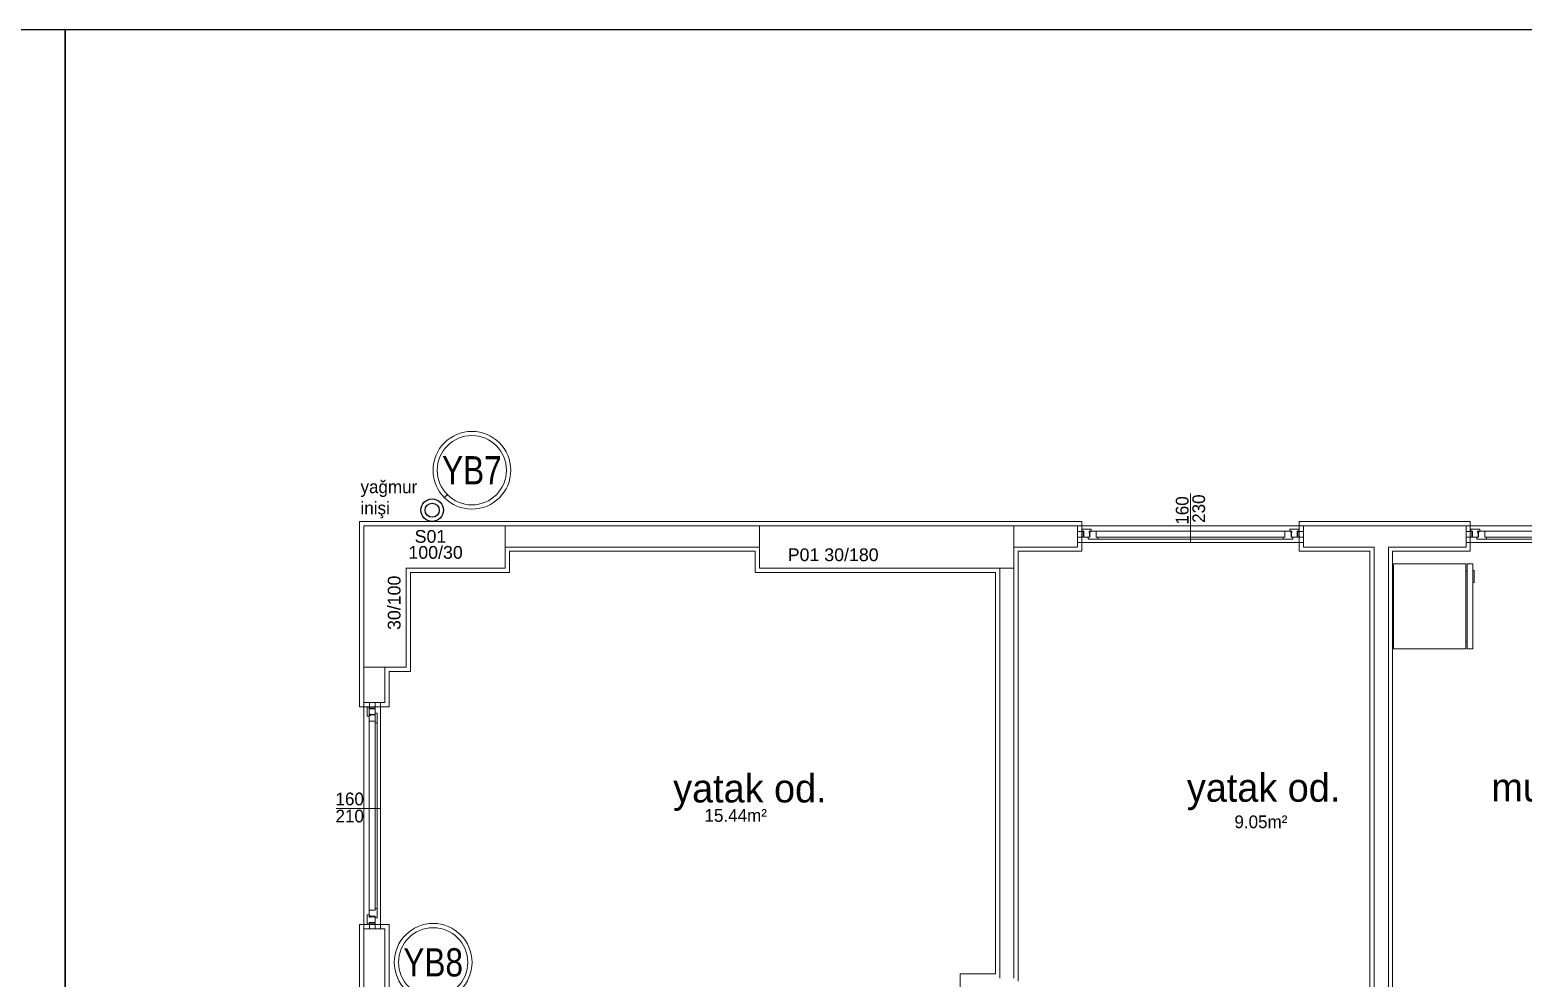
# Model space of a CAD drawing. Header units: centimetres. Extents: x 247352 to 270197, y -444050 to -441150.
# Drawn here: x 254553 to 255610, y -441821 to -441150 of the extents above; entities that cross this region are included whole.
import ezdxf
from ezdxf.enums import TextEntityAlignment as Align

# ---------------------------------------------------------------- set-up
doc = ezdxf.new("R2010")
doc.units = ezdxf.units.CM
for name, color, linetype, lineweight in [('ROTAS-MIMARI', 8, 'Continuous', 13), ('ROTAS-MIMARI-YAZI', 8, 'Continuous', 13), ('ROTAS-SIHHI-YAGMUR-NO', 3, 'Continuous', 18)]:
    doc.layers.add(name, color=color, linetype=linetype, lineweight=lineweight)
for name, color, linetype in [('ROTAS-PAFTA', 144, 'Continuous'), ('ROTAS-SEMBOL-KILAVUZ', 9, 'Continuous'), ('ROTAS-SIHHI-SEMBOL', 5, 'Continuous')]:
    doc.layers.add(name, color=color, linetype=linetype)
doc.styles.add('arial_1_18', font='arial.ttf', dxfattribs={"height": 0.2})
doc.styles.add('ROTAS-YAZI', font='arial.ttf')
pattern_1 = [(45, (11656977.4, -21881944.5), (-441.941738, 441.941738), []), (45, (11657419.35, -21881944.5), (-441.941738, 441.941738), [781.25, -156.25, 0, -156.25])]

# ---------------------------------------------------------------- blocks, each defined once
blk = doc.blocks.new('ROTAS-S2-KOLON-YAGMUR')
at = {"color": 3}
for radius in [8, 5]:
    blk.add_circle((0, 0), radius, dxfattribs=at)
blk = doc.blocks.new('ROTAS-S2-KOLON-NO-YAGMUR')
at = {"color": 1}
for radius in [27.5, 24.5]:
    blk.add_circle((0, 0), radius, dxfattribs=at)
at = {"color": 3, "style": 'ROTAS-YAZI', "width": 0.8}
blk.add_attdef('NO', text='', height=20, dxfattribs=at).set_placement((0, 0), align=Align.MIDDLE_CENTER)

msp = doc.modelspace()

# ---------------------------------------------------------------- hatches: boundary and pattern name
at = {"layer": 'ROTAS-MIMARI', "ltscale": 0.03}
h = msp.add_hatch(dxfattribs=at)
h.set_pattern_fill('ANSI35', color=256, scale=50, style=0)
h.set_pattern_definition(pattern_1)
h.paths.add_polyline_path([(254889.4, -441500.8), (254789.4, -441500.8), (254789.4, -441600.8), (254819.4, -441600.8), (254819.4, -441530.8), (254889.4, -441530.8)])
h.paths.add_polyline_path([(254817.9, -441576.8), (254817.9, -441533.7), (254803.9, -441533.7), (254803.9, -441576.8)], flags=24)
h.paths.add_polyline_path([(254818.6, -441526.6), (254861.7, -441526.6), (254861.7, -441512.6), (254818.6, -441512.6)], flags=24)
h.paths.add_polyline_path([(254823, -441515.3), (254850.1, -441515.3), (254850.1, -441501.4), (254823, -441501.4)], flags=24)
h = msp.add_hatch(dxfattribs=at)
h.set_pattern_fill('ANSI35', color=256, scale=50, style=0)
h.set_pattern_definition(pattern_1)
h.paths.add_polyline_path([(255249.4, -441500.8), (255069.4, -441500.8), (255069.4, -441530.8), (255249.4, -441530.8)])
h.paths.add_polyline_path([(255087.1, -441528.3), (255156.1, -441528.3), (255156.1, -441514.3), (255087.1, -441514.3)], flags=24)

# ---------------------------------------------------------------- linework, layer by layer
for p, q in [((255374.4, -441477.9), (255374.4, -441512.6)), ((254889.4, -441497.8), (254786.4, -441497.8)), ((254786.4, -441497.8), (254786.4, -441600.8)), ((255069.4, -441497.8), (254889.4, -441497.8)), ((254889.4, -441500.8), (255069.4, -441500.8)), ((255249.4, -441497.8), (255069.4, -441497.8)), ((255297.2, -441497.8), (255249.4, -441497.8)), ((255249.4, -441500.8), (255294.2, -441500.8)), ((255294.4, -441515.8), (255294.4, -441500.8)), ((255294.4, -441515.8), (255294.4, -441500.8)), ((255294.4, -441500.8), (255454.4, -441500.8)), ((255297.4, -441518.8), (255297.4, -441497.8)), ((255297.7, -441503.2), (255297.7, -441504.6)), ((255304.1, -441503.2), (255297.7, -441503.2)), ((255304.1, -441503.2), (255304.1, -441504.6)), ((255444.7, -441503.2), (255444.7, -441504.6)), ((255444.7, -441503.2), (255451.1, -441503.2)), ((255451.1, -441503.2), (255451.1, -441504.6)), ((255572.4, -441497.8), (255451.4, -441497.8)), ((255451.4, -441497.8), (255451.4, -441518.8)), ((255454.4, -441500.8), (255569.4, -441500.8)), ((255454.4, -441515.8), (255454.4, -441500.8)), ((255569.4, -441515.8), (255569.4, -441500.8)), ((255569.4, -441515.8), (255569.4, -441500.8)), ((255569.4, -441500.8), (255729.4, -441500.8)), ((255572.4, -441518.8), (255572.4, -441497.8)), ((255572.7, -441503.2), (255572.7, -441504.6)), ((255579.1, -441503.2), (255572.7, -441503.2)), ((255579.1, -441503.2), (255579.1, -441504.6)), ((255298.4, -441504.8), (255294.4, -441504.8)), ((255294.4, -441508.8), (255298.4, -441508.8)), ((255294.4, -441512.6), (255454.4, -441512.6)), ((255298.9, -441504.6), (255297.7, -441504.6)), ((255298.4, -441508.8), (255298.4, -441504.8)), ((255298.9, -441504.6), (255298.9, -441508.8)), ((255302.9, -441508.8), (255298.9, -441508.8)), ((255302, -441508.8), (255303.2, -441508.8)), ((255302, -441508.8), (255302, -441510.2)), ((255308.8, -441510.2), (255302, -441510.2)), ((255302.6, -441504.6), (255302.6, -441505.6)), ((255304.1, -441504.6), (255302.6, -441504.6)), ((255302.9, -441505.6), (255302.6, -441505.6)), ((255302.9, -441505.6), (255302.9, -441508.8)), ((255303.2, -441504.6), (255307.6, -441504.6)), ((255303.2, -441504.6), (255303.2, -441505.1)), ((255303.5, -441505.1), (255303.2, -441505.1)), ((255303.5, -441505.6), (255303.2, -441505.6)), ((255303.2, -441505.6), (255303.2, -441508.8)), ((255303.5, -441505.1), (255303.5, -441505.6)), ((255441.2, -441504.6), (255307.6, -441504.6)), ((255307.6, -441504.6), (255307.6, -441508.8)), ((255308.8, -441508.8), (255307.6, -441508.8)), ((255440, -441508.8), (255308.8, -441508.8)), ((255308.8, -441508.8), (255308.8, -441510.2)), ((255308.8, -441510.2), (255440, -441510.2)), ((255440, -441508.8), (255440, -441510.2)), ((255440, -441508.8), (255441.2, -441508.8)), ((255440, -441510.2), (255446.8, -441510.2)), ((255445.6, -441504.6), (255441.2, -441504.6)), ((255441.2, -441504.6), (255441.2, -441508.8)), ((255444.7, -441504.6), (255446.2, -441504.6)), ((255445.3, -441505.1), (255445.6, -441505.1)), ((255445.3, -441505.1), (255445.3, -441505.6)), ((255445.3, -441505.6), (255445.6, -441505.6)), ((255445.6, -441504.6), (255445.6, -441505.1)), ((255445.6, -441505.6), (255445.6, -441508.8)), ((255446.8, -441508.8), (255445.6, -441508.8)), ((255445.9, -441505.6), (255445.9, -441508.8)), ((255445.9, -441505.6), (255446.2, -441505.6)), ((255445.9, -441508.8), (255449.9, -441508.8)), ((255446.2, -441504.6), (255446.2, -441505.6)), ((255446.8, -441508.8), (255446.8, -441510.2)), ((255449.9, -441504.6), (255449.9, -441508.8)), ((255449.9, -441504.6), (255451.1, -441504.6)), ((255450.4, -441504.8), (255454.4, -441504.8)), ((255450.4, -441508.8), (255450.4, -441504.8)), ((255454.4, -441508.8), (255450.4, -441508.8)), ((255573.4, -441504.8), (255569.4, -441504.8)), ((255569.4, -441508.8), (255573.4, -441508.8)), ((255569.4, -441512.6), (255729.4, -441512.6)), ((255573.9, -441504.6), (255572.7, -441504.6)), ((255573.4, -441508.8), (255573.4, -441504.8)), ((255573.9, -441504.6), (255573.9, -441508.8)), ((255577.9, -441508.8), (255573.9, -441508.8)), ((255577, -441508.8), (255578.2, -441508.8)), ((255577, -441508.8), (255577, -441510.2)), ((255583.8, -441510.2), (255577, -441510.2)), ((255577.6, -441504.6), (255577.6, -441505.6)), ((255579.1, -441504.6), (255577.6, -441504.6)), ((255577.9, -441505.6), (255577.6, -441505.6)), ((255577.9, -441505.6), (255577.9, -441508.8)), ((255578.2, -441504.6), (255582.6, -441504.6)), ((255578.2, -441504.6), (255578.2, -441505.1)), ((255578.5, -441505.1), (255578.2, -441505.1)), ((255578.5, -441505.6), (255578.2, -441505.6)), ((255578.2, -441505.6), (255578.2, -441508.8)), ((255578.5, -441505.1), (255578.5, -441505.6)), ((255716.2, -441504.6), (255582.6, -441504.6)), ((255582.6, -441504.6), (255582.6, -441508.8)), ((255583.8, -441508.8), (255582.6, -441508.8)), ((255715, -441508.8), (255583.8, -441508.8)), ((255583.8, -441508.8), (255583.8, -441510.2)), ((255583.8, -441510.2), (255715, -441510.2)), ((254889.4, -441515.8), (255069.4, -441515.8)), ((254892.4, -441518.8), (255066.4, -441518.8)), ((254892.4, -441533.8), (254892.4, -441518.8)), ((255066.4, -441518.8), (255066.4, -441533.8)), ((255249.4, -441515.8), (255294.2, -441515.8)), ((255252.4, -441518.8), (255297.2, -441518.8)), ((255252.4, -441533.8), (255252.4, -441518.8)), ((255451.4, -441518.8), (255501.4, -441518.8)), ((255454.4, -441515.8), (255504.4, -441515.8)), ((255501.4, -441518.8), (255501.4, -441867.8)), ((255504.4, -441515.8), (255504.4, -441870.8)), ((255514.4, -441515.8), (255514.4, -441870.8)), ((255514.4, -441515.8), (255569.4, -441515.8)), ((255517.4, -441867.8), (255517.4, -441518.8)), ((255517.4, -441518.8), (255572.4, -441518.8)), ((254822.4, -441603.8), (254822.4, -441533.8)), ((254822.4, -441533.8), (254892.4, -441533.8)), ((255066.4, -441533.8), (255236.4, -441533.8)), ((255236.4, -441533.8), (255236.4, -441817.8)), ((255239.4, -441820.8), (255239.4, -441530.8)), ((255249.4, -441820.8), (255249.4, -441530.8)), ((255252.4, -441822.8), (255252.4, -441533.8)), ((255569.2, -441527.8), (255518.1, -441527.8)), ((255518.1, -441527.8), (255518.1, -441587.8)), ((255569.2, -441587.8), (255569.2, -441527.8)), ((255569.2, -441532.8), (255570.2, -441532.8)), ((255570.2, -441527.8), (255570.2, -441587.8)), ((255574.1, -441527.8), (255570.2, -441527.8)), ((255574.1, -441587.8), (255574.1, -441527.8)), ((255574.1, -441532.5), (255575.1, -441532.5)), ((255574.1, -441540.9), (255574.1, -441532.5)), ((255575.1, -441532.5), (255575.1, -441540.9)), ((255575.1, -441540.9), (255574.1, -441540.9)), ((255518.1, -441587.8), (255569.2, -441587.8)), ((255569.2, -441582.8), (255570.2, -441582.8)), ((255570.2, -441587.8), (255574.1, -441587.8)), ((254786.4, -441600.8), (254786.4, -441628.8)), ((254789.4, -441625.8), (254789.4, -441600.8)), ((254804.4, -441625.8), (254804.4, -441600.8)), ((254807.4, -441628.8), (254807.4, -441603.8)), ((254807.4, -441603.8), (254822.4, -441603.8)), ((254786.4, -441628.8), (254807.4, -441628.8)), ((254804.4, -441625.8), (254789.4, -441625.8)), ((254789.4, -441785.8), (254789.4, -441625.8)), ((254791.8, -441629.1), (254793.2, -441629.1)), ((254791.8, -441635.5), (254791.8, -441629.1)), ((254793.2, -441629.1), (254793.2, -441772.6)), ((254793.2, -441630.3), (254793.2, -441629.1)), ((254793.2, -441630.3), (254797.4, -441630.3)), ((254793.4, -441629.8), (254793.4, -441625.8)), ((254797.4, -441629.8), (254793.4, -441629.8)), ((254797.4, -441625.8), (254797.4, -441629.8)), ((254797.4, -441630.3), (254797.4, -441771.4)), ((254797.4, -441634.3), (254797.4, -441630.3)), ((254801.2, -441785.8), (254801.2, -441625.8)), ((254791.8, -441635.5), (254793.2, -441635.5)), ((254793.2, -441634), (254794.2, -441634)), ((254793.2, -441635.5), (254793.2, -441634)), ((254793.2, -441634.6), (254793.2, -441639)), ((254793.2, -441634.6), (254793.7, -441634.6)), ((254793.2, -441639), (254797.4, -441639)), ((254793.7, -441634.9), (254793.7, -441634.6)), ((254793.7, -441634.9), (254794.2, -441634.9)), ((254794.2, -441634.3), (254794.2, -441634)), ((254794.2, -441634.3), (254797.4, -441634.3)), ((254794.2, -441634.9), (254794.2, -441634.6)), ((254794.2, -441634.6), (254797.4, -441634.6)), ((254797.4, -441633.4), (254797.4, -441634.6)), ((254797.4, -441633.4), (254798.8, -441633.4)), ((254797.4, -441640.2), (254797.4, -441639)), ((254797.4, -441640.2), (254798.8, -441640.2)), ((254798.8, -441771.4), (254798.8, -441633.4)), ((254798.8, -441640.2), (254798.8, -441633.4)), ((254769.8, -441700.8), (254801.2, -441700.8)), ((254791.8, -441776.1), (254791.8, -441782.5)), ((254791.8, -441776.1), (254793.2, -441776.1)), ((254793.2, -441772.6), (254797.4, -441772.6)), ((254793.2, -441777), (254793.2, -441772.6)), ((254793.2, -441776.1), (254793.2, -441777.6)), ((254793.2, -441777), (254793.7, -441777)), ((254793.2, -441777.6), (254794.2, -441777.6)), ((254793.7, -441776.7), (254794.2, -441776.7)), ((254793.7, -441776.7), (254793.7, -441777)), ((254794.2, -441776.7), (254794.2, -441777)), ((254794.2, -441777), (254797.4, -441777)), ((254794.2, -441777.3), (254794.2, -441777.6)), ((254794.2, -441777.3), (254797.4, -441777.3)), ((254797.4, -441771.4), (254797.4, -441772.6)), ((254797.4, -441771.4), (254798.8, -441771.4)), ((254797.4, -441778.2), (254797.4, -441777)), ((254797.4, -441777.3), (254797.4, -441781.3)), ((254797.4, -441778.2), (254798.8, -441778.2)), ((254798.8, -441771.4), (254798.8, -441778.2)), ((254786.4, -441782.8), (254786.4, -441845.8)), ((254807.4, -441782.8), (254786.4, -441782.8)), ((254789.4, -441845.8), (254789.4, -441785.8)), ((254804.4, -441785.8), (254789.4, -441785.8)), ((254791.8, -441782.5), (254793.2, -441782.5)), ((254793.2, -441781.3), (254793.2, -441782.5)), ((254793.2, -441781.3), (254797.4, -441781.3)), ((254793.4, -441781.8), (254793.4, -441785.8)), ((254797.4, -441781.8), (254793.4, -441781.8)), ((254797.4, -441785.8), (254797.4, -441781.8)), ((254804.4, -441845.8), (254804.4, -441785.8)), ((254807.4, -441842.8), (254807.4, -441782.8)), ((255211.4, -441817.8), (255211.4, -441867.8)), ((255236.4, -441817.8), (255211.4, -441817.8))]:
    msp.add_line(p, q, dxfattribs=at)
for points in [[(254789.4, -441600.8), (254789.4, -441500.8)], [(254789.4, -441500.8), (254889.4, -441500.8)], [(254889.4, -441500.8), (254889.4, -441530.8)], [(255069.4, -441530.8), (255069.4, -441500.8)], [(255069.4, -441500.8), (255249.4, -441500.8)], [(255249.4, -441530.8), (255249.4, -441500.8)], [(254889.4, -441530.8), (254819.4, -441530.8)], [(254819.4, -441530.8), (254819.4, -441600.8)], [(255069.4, -441530.8), (255249.4, -441530.8)], [(254819.4, -441600.8), (254789.4, -441600.8)]]:
    msp.add_lwpolyline(points, dxfattribs=at)
for radius in [8, 5]:
    msp.add_circle((254837.8, -441489.8), radius, dxfattribs=at)
at = {"layer": 'ROTAS-PAFTA'}
for points in [[(252513, -444050), (254578, -444050), (254578, -441150), (252513, -441150)], [(254578, -444050), (256617, -444050), (256617, -441150), (254578, -441150)]]:
    msp.add_lwpolyline(points, close=True, dxfattribs=at)
at = {"layer": 'ROTAS-SEMBOL-KILAVUZ'}
msp.add_line((254848.9, -441478.5), (254846.4, -441481), dxfattribs=at)

# ---------------------------------------------------------------- block references
at = {"layer": 'ROTAS-SIHHI-SEMBOL'}
msp.add_blockref('ROTAS-S2-KOLON-YAGMUR', (254837.8, -441489.8), dxfattribs=at)
at = {"layer": 'ROTAS-SIHHI-YAGMUR-NO'}
for p, values in [((254865.9, -441461.5), {'NO': 'YB7'}), ((254838.5, -441809.6), {'NO': 'YB8'})]:
    msp.add_blockref('ROTAS-S2-KOLON-NO-YAGMUR', p, dxfattribs=at).add_auto_attribs(values)

# ---------------------------------------------------------------- texts
at = {"layer": 'ROTAS-MIMARI-YAZI', "ltscale": 0.03}
for s, p in [('160', (255373, -441500)), ('230', (255384.7, -441498.7))]:
    msp.add_text(s, height=9, rotation=90, dxfattribs=at).set_placement(p)
at = {"layer": 'ROTAS-MIMARI-YAZI', "ltscale": 0.03, "style": 'arial_1_18'}
for s, p in [('S01', (254825.4, -441512.8)), ('100/30', (254821, -441524.1)), ('P01 30/180', (255089.4, -441525.8))]:
    msp.add_text(s, height=9, dxfattribs=at).set_placement(p)
msp.add_text('30/100', height=9, rotation=90, dxfattribs=at).set_placement((254815.4, -441574.5))
at = {"layer": 'ROTAS-MIMARI-YAZI', "ltscale": 0.03}
for s, p in [('160', (254769.4, -441698.5)), ('210', (254769.4, -441710.6))]:
    msp.add_text(s, height=9, dxfattribs=at).set_placement(p)
for s, width, insert, char_height, attachment_point in [('yağmur\\Pinişi', 115.95, (254787.1, -441495.5), 9, 7), ('yatak od.', 237.649, (255116.9, -441676.5), 20, 3), ('yatak od.', 237.649, (255480.4, -441676), 20, 3), ('mutfak', 237.649, (255667.6, -441675.8), 20, 3), ('15.44m²', 64.717, (255030.5, -441701.2), 9, 1), ('9.05m²', 64.717, (255405.5, -441705.7), 9, 1)]:
    msp.add_mtext_dynamic_manual_height_columns(s, width=width, gutter_width=45, heights=[0], dxfattribs=dict(at, insert=insert, char_height=char_height, attachment_point=attachment_point))

doc.saveas('drawing.dxf')
